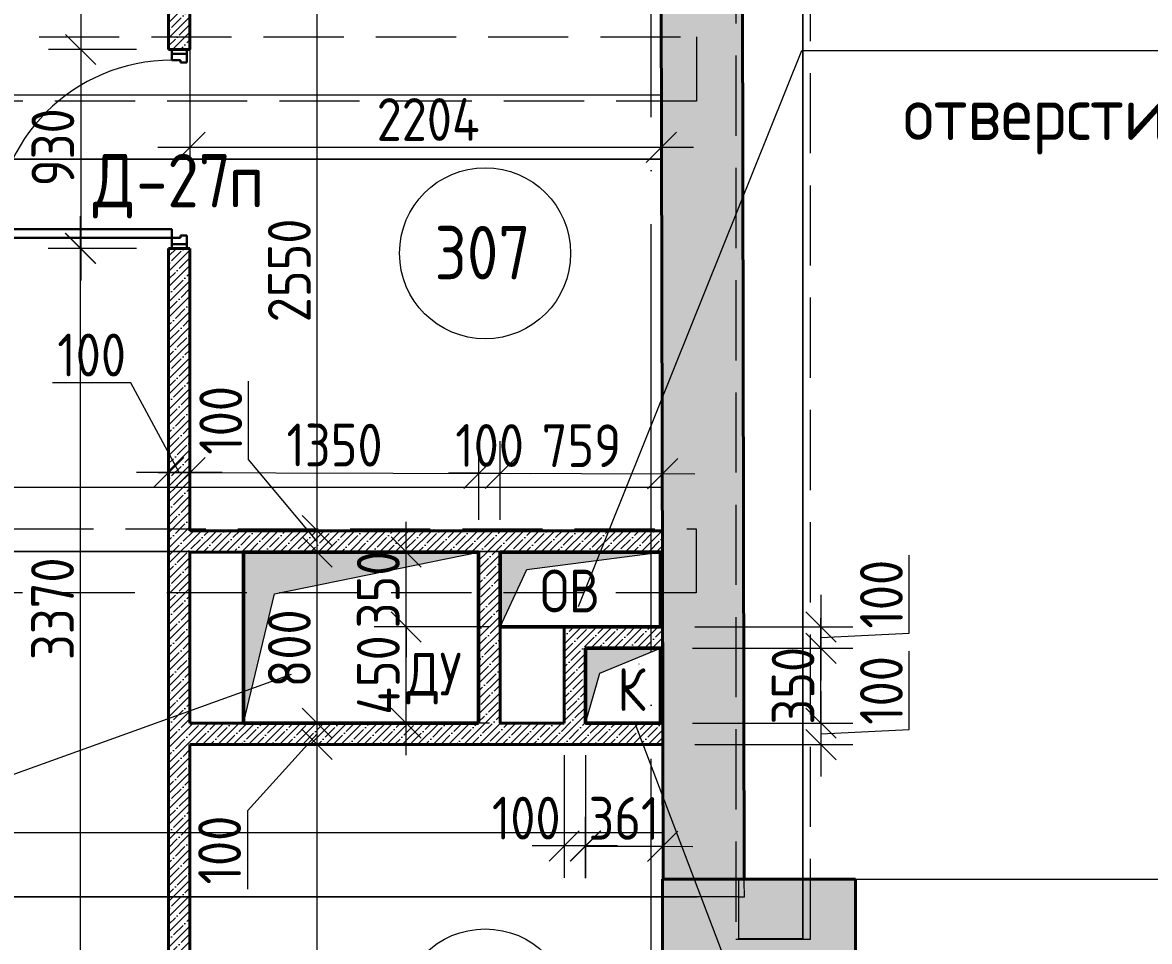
# Model space of a CAD drawing. Header units: millimetres. Extents: x -269164 to 430575, y -569542 to 36130.
# Drawn here: x 182953 to 188223, y -428174 to -423877 of the extents above; entities that cross this region are included whole.
import ezdxf

# ---------------------------------------------------------------- set-up
doc = ezdxf.new("R2010")
doc.units = ezdxf.units.MM
for name, pattern in [('ADSK_Линия сетки', [25, 20, -2.5, 0, -2.5]), ('ADSK_Сверху', [4.5, 3, -1.5]), ('GOST2.303 4', [7, 5, -2, 0])]:
    doc.linetypes.add(name, pattern=pattern)
for name, color, linetype, lineweight in [('Двери', 7, 'Continuous', 18), ('Каркас', 7, 'Continuous', 18), ('Марки', 7, 'Continuous', 20), ('Марки дверей', 7, 'Continuous', 20), ('Марки помещений', 7, 'Continuous', 20), ('Обобщенные модели', 7, 'Continuous', 18), ('Оси', 7, 'Continuous', 9), ('Размеры', 7, 'Continuous', 9), ('Стены внутренние', 7, 'Continuous', 18), ('Стены наружные', 7, 'Continuous', 18), ('Стены штриховка', 7, 'Continuous', 18), ('Узлы', 7, 'Continuous', 18)]:
    doc.layers.add(name, color=color, linetype=linetype, lineweight=lineweight)
doc.styles.add('GOST Common', font='GOST_Common.ttf', dxfattribs={"width": 0.9, "height": 200})
doc.styles.add('GOST Common_2', font='GOST_Common.ttf', dxfattribs={"width": 0.9, "height": 250})
doc.styles.add('ISOCPEUR_1', font='isocpeur.ttf', dxfattribs={"width": 0.9, "height": 250})
doc.dimstyles.new('ADSK_Основной_2_мм_Округление_до_1_мм', dxfattribs={"dimscale": 304.8, "dimtxt": 201.142999, "dimasz": 0.463911, "dimexe": 0.492126, "dimexo": 0.492126, "dimgap": 0.098425, "dimtad": 1, "dimdec": 0, "dimdsep": 46, "dimtxsty": 'GOST Common', "dimblk1": 'OBLIQUE', "dimblk2": 'OBLIQUE', "dimsah": 1, "dimcen": 0.09, "dimdle": 0.492126, "dimazin": 2, "dimtfac": 1, "dimtdec": 4, "dimtix": 1, "dimtmove": 0, "dimatfit": 3, "dimfxl": 1, "dimtvp": 1, "dimtolj": 1, "dimtzin": 0, "dimlwd": 20, "dimlwe": 20, "dimarcsym": 2})
doc.dimstyles.new('ADSK_Основной_2_мм_Округление_до_1_мм_1', dxfattribs={"dimscale": 304.8, "dimtxt": 201.142999, "dimasz": 0.463911, "dimexe": 0.492126, "dimexo": 0.492126, "dimgap": 0.098425, "dimtad": 1, "dimdec": 0, "dimdsep": 46, "dimtxsty": 'GOST Common', "dimblk1": 'OBLIQUE', "dimblk2": 'OBLIQUE', "dimsah": 1, "dimcen": 0.09, "dimdle": 0.492126, "dimazin": 2, "dimtfac": 1, "dimtdec": 4, "dimtix": 1, "dimtmove": 1, "dimatfit": 3, "dimfxl": 1, "dimtvp": 1, "dimtolj": 1, "dimtzin": 0, "dimlwd": 20, "dimlwe": 20, "dimarcsym": 2})

# ---------------------------------------------------------------- blocks, each defined once
blk = doc.blocks.new('ADSK_Марка_Помещение_ОдноЗначение - Номер-247393-03 План 3-го этажа маркировочный')
at = {"layer": 'Марки помещений'}
blk.add_circle((0, 0), 4, dxfattribs=at)
blk = doc.blocks.new('AC_Дверь_Однопольная - Д-27п 930х2200h-1983248-02 План 2-го этажа маркировочный')
at = {"layer": 'Двери', "lineweight": 30}
for p, q in [((-415, 893.5), (-375, 893.5)), ((-415, 63.5), (-415, 893.5)), ((-375, 893.5), (-375, 63.5)), ((-465, 63.5), (-445, 63.5)), ((-465, -6.5), (-465, 63.5)), ((-445, 63.5), (-415, 63.5)), ((-445, -6.5), (-445, 63.5)), ((-445, 63.5), (-445, -6.5)), ((-375, 63.5), (-415, 63.5)), ((-415, 63.5), (-415, 23.5)), ((415, 63.5), (445, 63.5)), ((415, 23.5), (415, 63.5)), ((445, 63.5), (445, -6.5)), ((445, 63.5), (465, 63.5)), ((445, -6.5), (445, 63.5)), ((465, 63.5), (465, -6.5)), ((-415, 23.5), (-405, 23.5)), ((-405, 23.5), (-405, -6.5)), ((405, 23.5), (415, 23.5)), ((405, -6.5), (405, 23.5)), ((-445, -6.5), (-465, -6.5)), ((-405, -6.5), (-445, -6.5)), ((445, -6.5), (405, -6.5)), ((465, -6.5), (445, -6.5))]:
    blk.add_line(p, q, dxfattribs=at)
at = {"layer": 'Двери'}
blk.add_arc((-415, 63.5), 830, 0, 90, dxfattribs=at)
blk = doc.blocks.new('_Oblique')
at = {"color": 0, "linetype": 'ByBlock', "lineweight": -2}
blk.add_line((-0.5, -0.5), (0.5, 0.5), dxfattribs=at)
blk = doc.blocks.new('*D12239')
at = {"layer": 'Defpoints', "color": 0, "transparency": 16777216}
for p in [(185936.1, -426803.5), (186686.5, -426803.5), (185936.1, -427153.5)]:
    blk.add_point(p, dxfattribs=at)
at = {"layer": 'Размеры', "color": 0, "lineweight": 20, "transparency": 16777216}
for p, q in [((186686.5, -426803.5), (186686.5, -426662.1)), ((186086.1, -426803.5), (186836.5, -426803.5)), ((186686.5, -427153.5), (186686.5, -426803.5)), ((186086.1, -427153.5), (186836.5, -427153.5)), ((186686.5, -427153.5), (186686.5, -427294.9))]:
    blk.add_line(p, q, dxfattribs=at)
at = {"layer": 'Размеры', "color": 0, "lineweight": 20, "transparency": 16777216, "xscale": 141.4, "yscale": 141.4, "zscale": 141.4}
for p, rotation in [((186686.5, -426803.5), 270), ((186686.5, -427153.5), 90)]:
    blk.add_blockref('_Oblique', p, dxfattribs=dict(at, rotation=rotation))
at = {"layer": 'Размеры', "color": 0, "lineweight": 20, "transparency": 16777216, "insert": (186556.5, -426978.5), "char_height": 200, "width": 454.106, "attachment_point": 5, "rotation": 90, "style": 'GOST Common'}
blk.add_mtext('\\A1;350', dxfattribs=at)
blk = doc.blocks.new('*D12240')
at = {"layer": 'Defpoints', "color": 0, "transparency": 16777216}
for p in [(185946.4, -425987.2), (185186.1, -426353.5), (185945.4, -426353.5)]:
    blk.add_point(p, dxfattribs=at)
at = {"layer": 'Размеры', "color": 0, "lineweight": 20, "transparency": 16777216}
for p, q in [((185186.4, -426203.5), (185187.4, -425835.2)), ((185945.8, -426203.5), (185946.8, -425837.2)), ((185037, -425984.8), (186096.4, -425987.6))]:
    blk.add_line(p, q, dxfattribs=at)
at = {"layer": 'Размеры', "color": 0, "lineweight": 20, "transparency": 16777216, "xscale": 141.4, "yscale": 141.4, "zscale": 141.4}
for p, rotation in [((185187, -425985.2), 179.8485505273577), ((185946.4, -425987.2), 359.8485505273577)]:
    blk.add_blockref('_Oblique', p, dxfattribs=dict(at, rotation=rotation))
at = {"layer": 'Размеры', "color": 0, "lineweight": 20, "transparency": 16777216, "insert": (185567, -425856.2), "char_height": 200, "width": 560.473, "attachment_point": 5, "rotation": 359.8486, "style": 'GOST Common'}
blk.add_mtext('\\A1;759', dxfattribs=at)
blk = doc.blocks.new('*D12241')
at = {"layer": 'Defpoints', "color": 0, "transparency": 16777216}
for p in [(185187, -425985.2), (185086.1, -426353.3), (185186.1, -426353.5)]:
    blk.add_point(p, dxfattribs=at)
at = {"layer": 'Размеры', "color": 0, "lineweight": 20, "transparency": 16777216}
for p, q in [((185086.4, -426203.3), (185087.4, -425835)), ((185186.4, -426203.5), (185187.4, -425835.2)), ((185087, -425985), (184945.6, -425984.6)), ((185087, -425985), (185187, -425985.2)), ((185187, -425985.2), (185328.4, -425985.6))]:
    blk.add_line(p, q, dxfattribs=at)
at = {"layer": 'Размеры', "color": 0, "lineweight": 20, "transparency": 16777216, "xscale": 141.4, "yscale": 141.4, "zscale": 141.4}
for p, rotation in [((185087, -425985), 359.8485505273577), ((185187, -425985.2), 179.8485505273577)]:
    blk.add_blockref('_Oblique', p, dxfattribs=dict(at, rotation=rotation))
at = {"layer": 'Размеры', "color": 0, "lineweight": 20, "transparency": 16777216, "insert": (185137.4, -425855.1), "char_height": 200, "width": 560.473, "attachment_point": 5, "rotation": 359.8486, "style": 'GOST Common'}
blk.add_mtext('\\A1;100', dxfattribs=at)
blk = doc.blocks.new('*D12242')
at = {"layer": 'Defpoints', "color": 0, "transparency": 16777216}
for p in [(185087, -425985), (183736.1, -426253.5), (185086.1, -426353.5)]:
    blk.add_point(p, dxfattribs=at)
at = {"layer": 'Размеры', "color": 0, "lineweight": 20, "transparency": 16777216}
for p, q in [((183736.4, -426103.5), (183737.2, -425831.4)), ((185086.4, -426203.5), (185087.4, -425835)), ((183586.8, -425981), (185237, -425985.4))]:
    blk.add_line(p, q, dxfattribs=at)
at = {"layer": 'Размеры', "color": 0, "lineweight": 20, "transparency": 16777216, "xscale": 141.4, "yscale": 141.4, "zscale": 141.4}
for p, rotation in [((183736.8, -425981.4), 179.8485505273577), ((185087, -425985), 359.8485505273577)]:
    blk.add_blockref('_Oblique', p, dxfattribs=dict(at, rotation=rotation))
at = {"layer": 'Размеры', "color": 0, "lineweight": 20, "transparency": 16777216, "insert": (184412.2, -425853.2), "char_height": 200, "width": 560.473, "attachment_point": 5, "rotation": 359.8486, "style": 'GOST Common'}
blk.add_mtext('\\A1;1350', dxfattribs=at)
blk = doc.blocks.new('*D12246')
at = {"layer": 'Defpoints', "color": 0, "transparency": 16777216}
for p in [(184746.9, -426703.5), (185186.1, -426703.5), (185286.1, -427153.5)]:
    blk.add_point(p, dxfattribs=at)
at = {"layer": 'Размеры', "color": 0, "lineweight": 20, "transparency": 16777216}
for p, q in [((184746.9, -427303.5), (184746.9, -426553.5)), ((185036.1, -426703.5), (184596.9, -426703.5)), ((185136.1, -427153.5), (184596.9, -427153.5))]:
    blk.add_line(p, q, dxfattribs=at)
at = {"layer": 'Размеры', "color": 0, "lineweight": 20, "transparency": 16777216, "xscale": 141.4, "yscale": 141.4, "zscale": 141.4}
for p, rotation in [((184746.9, -426703.5), 90), ((184746.9, -427153.5), 270)]:
    blk.add_blockref('_Oblique', p, dxfattribs=dict(at, rotation=rotation))
at = {"layer": 'Размеры', "color": 0, "lineweight": 20, "transparency": 16777216, "insert": (184616.9, -426928.5), "char_height": 200, "width": 454.106, "attachment_point": 5, "rotation": 90, "style": 'GOST Common'}
blk.add_mtext('\\A1;450', dxfattribs=at)
blk = doc.blocks.new('*D12201')
at = {"layer": 'Defpoints', "color": 0, "transparency": 16777216}
for p in [(184746.9, -426353.5), (185186.1, -426353.5), (185286.1, -426703.5)]:
    blk.add_point(p, dxfattribs=at)
at = {"layer": 'Размеры', "color": 0, "lineweight": 20, "transparency": 16777216}
for p, q in [((184746.9, -426353.5), (184746.9, -426212.1)), ((185036.1, -426353.5), (184596.9, -426353.5)), ((184746.9, -426703.5), (184746.9, -426353.5)), ((185136.1, -426703.5), (184596.9, -426703.5)), ((184746.9, -426703.5), (184746.9, -426844.9))]:
    blk.add_line(p, q, dxfattribs=at)
at = {"layer": 'Размеры', "color": 0, "lineweight": 20, "transparency": 16777216, "xscale": 141.4, "yscale": 141.4, "zscale": 141.4}
for p, rotation in [((184746.9, -426353.5), 270), ((184746.9, -426703.5), 90)]:
    blk.add_blockref('_Oblique', p, dxfattribs=dict(at, rotation=rotation))
at = {"layer": 'Размеры', "color": 0, "lineweight": 20, "transparency": 16777216, "insert": (184616.9, -426528.5), "char_height": 200, "width": 454.106, "attachment_point": 5, "rotation": 90, "style": 'GOST Common'}
blk.add_mtext('\\A1;350', dxfattribs=at)
blk = doc.blocks.new('*D12202')
at = {"layer": 'Defpoints', "color": 0, "transparency": 16777216}
for p in [(185586.1, -427153.5), (185947.2, -427253.6), (185945.9, -427729.2)]:
    blk.add_point(p, dxfattribs=at)
at = {"layer": 'Размеры', "color": 0, "lineweight": 20, "transparency": 16777216}
for p, q in [((185585.7, -427303.5), (185584.1, -427878.3)), ((185946.8, -427403.6), (185945.5, -427879.2)), ((185584.5, -427728.3), (185443.1, -427727.9)), ((185584.5, -427728.3), (185945.9, -427729.2)), ((185945.9, -427729.2), (186087.3, -427729.6))]:
    blk.add_line(p, q, dxfattribs=at)
at = {"layer": 'Размеры', "color": 0, "lineweight": 20, "transparency": 16777216, "xscale": 141.4, "yscale": 141.4, "zscale": 141.4}
for p, rotation in [((185584.5, -427728.3), 359.8485505273597), ((185945.9, -427729.2), 179.8485505273597)]:
    blk.add_blockref('_Oblique', p, dxfattribs=dict(at, rotation=rotation))
at = {"layer": 'Размеры', "color": 0, "lineweight": 20, "transparency": 16777216, "insert": (185765.6, -427598.8), "char_height": 200, "width": 560.473, "attachment_point": 5, "rotation": 359.8486, "style": 'GOST Common'}
blk.add_mtext('\\A1;361', dxfattribs=at)
blk = doc.blocks.new('*D12333')
at = {"layer": 'Defpoints', "color": 0, "transparency": 16777216}
for p in [(183636.1, -422633.5), (183225.1, -424003.5), (183636.1, -424003.5)]:
    blk.add_point(p, dxfattribs=at)
at = {"layer": 'Размеры', "color": 0, "lineweight": 20, "transparency": 16777216}
for p, q in [((183225.1, -422483.5), (183225.1, -424153.5)), ((183486.1, -422633.5), (183075.1, -422633.5)), ((183486.1, -424003.5), (183075.1, -424003.5))]:
    blk.add_line(p, q, dxfattribs=at)
at = {"layer": 'Размеры', "color": 0, "lineweight": 20, "transparency": 16777216, "xscale": 141.4, "yscale": 141.4, "zscale": 141.4}
for p, rotation in [((183225.1, -422633.5), 90), ((183225.1, -424003.5), 270)]:
    blk.add_blockref('_Oblique', p, dxfattribs=dict(at, rotation=rotation))
at = {"layer": 'Размеры', "color": 0, "transparency": 16777216, "insert": (183095.1, -423163.1), "char_height": 200, "attachment_point": 5, "rotation": 90, "style": 'GOST Common'}
blk.add_mtext('\\A1;1370', dxfattribs=at)
blk = doc.blocks.new('*D12334')
at = {"layer": 'Defpoints', "color": 0, "transparency": 16777216}
for p in [(183636.1, -424003.5), (183225.1, -424933.5), (183636.1, -424933.5)]:
    blk.add_point(p, dxfattribs=at)
at = {"layer": 'Размеры', "color": 0, "lineweight": 20, "transparency": 16777216}
for p, q in [((183225.1, -423853.5), (183225.1, -425083.5)), ((183486.1, -424003.5), (183075.1, -424003.5)), ((183486.1, -424933.5), (183075.1, -424933.5))]:
    blk.add_line(p, q, dxfattribs=at)
at = {"layer": 'Размеры', "color": 0, "lineweight": 20, "transparency": 16777216, "xscale": 141.4, "yscale": 141.4, "zscale": 141.4}
for p, rotation in [((183225.1, -424003.5), 90), ((183225.1, -424933.5), 270)]:
    blk.add_blockref('_Oblique', p, dxfattribs=dict(at, rotation=rotation))
at = {"layer": 'Размеры', "color": 0, "transparency": 16777216, "insert": (183095.1, -424460.9), "char_height": 200, "attachment_point": 5, "rotation": 90, "style": 'GOST Common'}
blk.add_mtext('\\A1;930', dxfattribs=at)
blk = doc.blocks.new('*D12335')
at = {"layer": 'Defpoints', "color": 0, "transparency": 16777216}
for p in [(183636.1, -424933.5), (183223.3, -428303.5), (183636.1, -428303.5)]:
    blk.add_point(p, dxfattribs=at)
at = {"layer": 'Размеры', "color": 0, "lineweight": 20, "transparency": 16777216}
for p, q in [((183223.3, -424783.5), (183223.3, -428453.5)), ((183486.1, -424933.5), (183073.3, -424933.5)), ((183486.1, -428303.5), (183073.3, -428303.5))]:
    blk.add_line(p, q, dxfattribs=at)
at = {"layer": 'Размеры', "color": 0, "lineweight": 20, "transparency": 16777216, "xscale": 141.4, "yscale": 141.4, "zscale": 141.4}
for p, rotation in [((183223.3, -424933.5), 90), ((183223.3, -428303.5), 270)]:
    blk.add_blockref('_Oblique', p, dxfattribs=dict(at, rotation=rotation))
at = {"layer": 'Размеры', "color": 0, "transparency": 16777216, "insert": (183093.3, -426618.5), "char_height": 200, "attachment_point": 5, "rotation": 90, "style": 'GOST Common'}
blk.add_mtext('\\A1;3370', dxfattribs=at)
blk = doc.blocks.new('*D12327')
at = {"layer": 'Defpoints', "color": 0, "transparency": 16777216}
for p in [(183636.1, -428303.5), (183223.3, -429433.5), (183636.1, -429433.5)]:
    blk.add_point(p, dxfattribs=at)
at = {"layer": 'Размеры', "color": 0, "lineweight": 20, "transparency": 16777216}
for p, q in [((183223.3, -428153.5), (183223.3, -429583.5)), ((183486.1, -428303.5), (183073.3, -428303.5)), ((183486.1, -429433.5), (183073.3, -429433.5))]:
    blk.add_line(p, q, dxfattribs=at)
at = {"layer": 'Размеры', "color": 0, "lineweight": 20, "transparency": 16777216, "xscale": 141.4, "yscale": 141.4, "zscale": 141.4}
for p, rotation in [((183223.3, -428303.5), 90), ((183223.3, -429433.5), 270)]:
    blk.add_blockref('_Oblique', p, dxfattribs=dict(at, rotation=rotation))
at = {"layer": 'Размеры', "color": 0, "transparency": 16777216, "insert": (183093.3, -428821.9), "char_height": 200, "attachment_point": 5, "rotation": 90, "style": 'GOST Common'}
blk.add_mtext('\\A1;1130', dxfattribs=at)
blk = doc.blocks.new('*D12329')
at = {"layer": 'Defpoints', "color": 0, "transparency": 16777216}
for p in [(183736.1, -427253.5), (184330.8, -427253.5), (183741.7, -429839.9)]:
    blk.add_point(p, dxfattribs=at)
at = {"layer": 'Размеры', "color": 0, "lineweight": 20, "transparency": 16777216}
for p, q in [((184330.8, -429989.9), (184330.8, -427103.5)), ((183886.1, -427253.5), (184480.8, -427253.5)), ((183891.7, -429839.9), (184480.8, -429839.9))]:
    blk.add_line(p, q, dxfattribs=at)
at = {"layer": 'Размеры', "color": 0, "lineweight": 20, "transparency": 16777216, "xscale": 141.4, "yscale": 141.4, "zscale": 141.4}
for p, rotation in [((184330.8, -427253.5), 90), ((184330.8, -429839.9), 270)]:
    blk.add_blockref('_Oblique', p, dxfattribs=dict(at, rotation=rotation))
at = {"layer": 'Размеры', "color": 0, "transparency": 16777216, "insert": (184200.8, -428695.5), "char_height": 200, "attachment_point": 5, "rotation": 90, "style": 'GOST Common'}
blk.add_mtext('\\A1;2586', dxfattribs=at)
blk = doc.blocks.new('*D12330')
at = {"layer": 'Defpoints', "color": 0, "transparency": 16777216}
for p in [(183736.1, -426353.5), (184330.8, -426353.5), (183736.1, -427153.5)]:
    blk.add_point(p, dxfattribs=at)
at = {"layer": 'Размеры', "color": 0, "lineweight": 20, "transparency": 16777216}
for p, q in [((184330.8, -427303.5), (184330.8, -426203.5)), ((183886.1, -426353.5), (184480.8, -426353.5)), ((183886.1, -427153.5), (184480.8, -427153.5))]:
    blk.add_line(p, q, dxfattribs=at)
at = {"layer": 'Размеры', "color": 0, "lineweight": 20, "transparency": 16777216, "xscale": 141.4, "yscale": 141.4, "zscale": 141.4}
for p, rotation in [((184330.8, -426353.5), 90), ((184330.8, -427153.5), 270)]:
    blk.add_blockref('_Oblique', p, dxfattribs=dict(at, rotation=rotation))
at = {"layer": 'Размеры', "color": 0, "transparency": 16777216, "insert": (184200.8, -426803.8), "char_height": 200, "attachment_point": 5, "rotation": 90, "style": 'GOST Common'}
blk.add_mtext('\\A1;800', dxfattribs=at)
blk = doc.blocks.new('*D12224')
at = {"layer": 'Defpoints', "color": 0, "transparency": 16777216}
for p in [(184330.8, -427153.5), (184330.8, -427153.5), (184330.8, -427253.5)]:
    blk.add_point(p, dxfattribs=at)
at = {"layer": 'Размеры', "color": 0, "lineweight": 20, "transparency": 16777216}
for p, q in [((184330.8, -427403.5), (184330.8, -427003.5)), ((184330.8, -427203.5), (184004.7, -427563.9)), ((184004.7, -427563.9), (184004.7, -427929.9))]:
    blk.add_line(p, q, dxfattribs=at)
at = {"layer": 'Размеры', "color": 0, "lineweight": 20, "transparency": 16777216, "xscale": 141.4, "yscale": 141.4, "zscale": 141.4}
for p, rotation in [((184330.8, -427153.5), 90), ((184330.8, -427253.5), 270)]:
    blk.add_blockref('_Oblique', p, dxfattribs=dict(at, rotation=rotation))
at = {"layer": 'Размеры', "color": 0, "transparency": 16777216, "insert": (183874.7, -427746.9), "char_height": 200, "attachment_point": 5, "rotation": 90, "style": 'GOST Common'}
blk.add_mtext('\\A1;100', dxfattribs=at)
blk = doc.blocks.new('*D12303')
at = {"layer": 'Defpoints', "color": 0, "transparency": 16777216}
for p in [(183636.1, -425981.4), (183736.1, -426253.5), (183636.1, -426618.5)]:
    blk.add_point(p, dxfattribs=at)
at = {"layer": 'Размеры', "color": 0, "lineweight": 20, "transparency": 16777216}
for p, q in [((183459.5, -425562.1), (183093.5, -425562.1)), ((183686.1, -425981.4), (183459.5, -425562.1)), ((183636.1, -426468.5), (183636.1, -425831.4)), ((183736.1, -426103.5), (183736.1, -425831.4)), ((183886.1, -425981.4), (183486.1, -425981.4))]:
    blk.add_line(p, q, dxfattribs=at)
at = {"layer": 'Размеры', "color": 0, "lineweight": 20, "transparency": 16777216, "xscale": 141.4, "yscale": 141.4, "zscale": 141.4, "rotation": 180}
blk.add_blockref('_Oblique', (183636.1, -425981.4), dxfattribs=at)
at = {"layer": 'Размеры', "color": 0, "lineweight": 20, "transparency": 16777216, "xscale": 141.4, "yscale": 141.4, "zscale": 141.4}
blk.add_blockref('_Oblique', (183736.1, -425981.4), dxfattribs=at)
at = {"layer": 'Размеры', "color": 0, "transparency": 16777216, "insert": (183276.5, -425432.1), "char_height": 200, "attachment_point": 5, "style": 'GOST Common'}
blk.add_mtext('\\A1;100', dxfattribs=at)
blk = doc.blocks.new('*D12304')
at = {"layer": 'Defpoints', "color": 0, "transparency": 16777216}
for p in [(183736.1, -426253.5), (184330.8, -426253.5), (183736.1, -426353.5)]:
    blk.add_point(p, dxfattribs=at)
at = {"layer": 'Размеры', "color": 0, "lineweight": 20, "transparency": 16777216}
for p, q in [((184010, -425920.5), (184010, -425554.5)), ((184330.8, -426303.5), (184010, -425920.5)), ((184330.8, -426503.5), (184330.8, -426103.5)), ((183886.1, -426253.5), (184480.8, -426253.5)), ((183886.1, -426353.5), (184480.8, -426353.5))]:
    blk.add_line(p, q, dxfattribs=at)
at = {"layer": 'Размеры', "color": 0, "lineweight": 20, "transparency": 16777216, "xscale": 141.4, "yscale": 141.4, "zscale": 141.4}
for p, rotation in [((184330.8, -426253.5), 90), ((184330.8, -426353.5), 270)]:
    blk.add_blockref('_Oblique', p, dxfattribs=dict(at, rotation=rotation))
at = {"layer": 'Размеры', "color": 0, "transparency": 16777216, "insert": (183880, -425737.5), "char_height": 200, "attachment_point": 5, "rotation": 90, "style": 'GOST Common'}
blk.add_mtext('\\A1;100', dxfattribs=at)
blk = doc.blocks.new('*D12305')
at = {"layer": 'Defpoints', "color": 0, "transparency": 16777216}
for p in [(183736.1, -423703.5), (184330.8, -423703.5), (183736.1, -426253.5)]:
    blk.add_point(p, dxfattribs=at)
at = {"layer": 'Размеры', "color": 0, "lineweight": 20, "transparency": 16777216}
for p, q in [((184330.8, -426403.5), (184330.8, -423553.5)), ((183886.1, -423703.5), (184480.8, -423703.5)), ((183886.1, -426253.5), (184480.8, -426253.5))]:
    blk.add_line(p, q, dxfattribs=at)
at = {"layer": 'Размеры', "color": 0, "lineweight": 20, "transparency": 16777216, "xscale": 141.4, "yscale": 141.4, "zscale": 141.4}
for p, rotation in [((184330.8, -423703.5), 90), ((184330.8, -426253.5), 270)]:
    blk.add_blockref('_Oblique', p, dxfattribs=dict(at, rotation=rotation))
at = {"layer": 'Размеры', "color": 0, "transparency": 16777216, "insert": (184200.8, -425036.4), "char_height": 200, "attachment_point": 5, "rotation": 90, "style": 'GOST Common'}
blk.add_mtext('\\A1;2550', dxfattribs=at)
blk = doc.blocks.new('*D12233')
at = {"layer": 'Defpoints', "color": 0, "transparency": 16777216}
for p in [(183736.1, -423703.5), (185940.2, -423703.5), (185940.2, -424460.7)]:
    blk.add_point(p, dxfattribs=at)
at = {"layer": 'Размеры', "color": 0, "lineweight": 20, "transparency": 16777216}
for p, q in [((183736.1, -423853.5), (183736.1, -424610.7)), ((185940.2, -423853.5), (185940.2, -424610.7)), ((183586.1, -424460.7), (186090.2, -424460.7))]:
    blk.add_line(p, q, dxfattribs=at)
at = {"layer": 'Размеры', "color": 0, "lineweight": 20, "transparency": 16777216, "xscale": 141.4, "yscale": 141.4, "zscale": 141.4, "rotation": 180}
blk.add_blockref('_Oblique', (183736.1, -424460.7), dxfattribs=at)
at = {"layer": 'Размеры', "color": 0, "lineweight": 20, "transparency": 16777216, "xscale": 141.4, "yscale": 141.4, "zscale": 141.4}
blk.add_blockref('_Oblique', (185940.2, -424460.7), dxfattribs=at)
at = {"layer": 'Размеры', "color": 0, "transparency": 16777216, "insert": (184849.8, -424330.7), "char_height": 200, "attachment_point": 5, "style": 'GOST Common'}
blk.add_mtext('\\A1;2204', dxfattribs=at)
blk = doc.blocks.new('*D12342')
at = {"layer": 'Defpoints', "color": 0, "transparency": 16777216}
for p in [(185486.1, -427153.5), (185586.1, -427153.5), (185486.1, -427727.6)]:
    blk.add_point(p, dxfattribs=at)
at = {"layer": 'Размеры', "color": 0, "lineweight": 20, "transparency": 16777216}
for p, q in [((185486.1, -427303.5), (185486.1, -427877.6)), ((185586.1, -427303.5), (185586.1, -427877.6)), ((185736.1, -427727.6), (185336.1, -427727.6))]:
    blk.add_line(p, q, dxfattribs=at)
at = {"layer": 'Размеры', "color": 0, "lineweight": 20, "transparency": 16777216, "xscale": 141.4, "yscale": 141.4, "zscale": 141.4, "rotation": 180}
blk.add_blockref('_Oblique', (185486.1, -427727.6), dxfattribs=at)
at = {"layer": 'Размеры', "color": 0, "lineweight": 20, "transparency": 16777216, "xscale": 141.4, "yscale": 141.4, "zscale": 141.4}
blk.add_blockref('_Oblique', (185586.1, -427727.6), dxfattribs=at)
at = {"layer": 'Размеры', "color": 0, "transparency": 16777216, "insert": (185308.6, -427597.6), "char_height": 200, "attachment_point": 5, "style": 'GOST Common'}
blk.add_mtext('\\A1;100', dxfattribs=at)
blk = doc.blocks.new('*D12343')
at = {"layer": 'Defpoints', "color": 0, "transparency": 16777216}
for p in [(185947, -427153.5), (185947.2, -427253.6), (186686.5, -427253.6)]:
    blk.add_point(p, dxfattribs=at)
at = {"layer": 'Размеры', "color": 0, "lineweight": 20, "transparency": 16777216}
for p, q in [((187099.5, -427183.5), (187099.5, -426817.5)), ((186686.5, -427003.5), (186686.5, -427403.6)), ((186097, -427153.5), (186836.5, -427153.5)), ((186686.5, -427203.5), (187099.5, -427183.5)), ((186097.2, -427253.6), (186836.5, -427253.6))]:
    blk.add_line(p, q, dxfattribs=at)
at = {"layer": 'Размеры', "color": 0, "lineweight": 20, "transparency": 16777216, "xscale": 141.4, "yscale": 141.4, "zscale": 141.4}
for p, rotation in [((186686.5, -427153.5), 90), ((186686.5, -427253.6), 270)]:
    blk.add_blockref('_Oblique', p, dxfattribs=dict(at, rotation=rotation))
at = {"layer": 'Размеры', "color": 0, "transparency": 16777216, "insert": (186969.5, -427000.5), "char_height": 200, "attachment_point": 5, "rotation": 90, "style": 'GOST Common'}
blk.add_mtext('\\A1;100', dxfattribs=at)
blk = doc.blocks.new('*D12234')
at = {"layer": 'Defpoints', "color": 0, "transparency": 16777216}
for p in [(185947, -426703.5), (185947.2, -426803.5), (186686.5, -426803.5)]:
    blk.add_point(p, dxfattribs=at)
at = {"layer": 'Размеры', "color": 0, "lineweight": 20, "transparency": 16777216}
for p, q in [((187099.5, -426733.5), (187099.5, -426367.5)), ((186686.5, -426553.5), (186686.5, -426953.5)), ((186097, -426703.5), (186836.5, -426703.5)), ((186686.5, -426753.5), (187099.5, -426733.5)), ((186097.2, -426803.5), (186836.5, -426803.5))]:
    blk.add_line(p, q, dxfattribs=at)
at = {"layer": 'Размеры', "color": 0, "lineweight": 20, "transparency": 16777216, "xscale": 141.4, "yscale": 141.4, "zscale": 141.4}
for p, rotation in [((186686.5, -426703.5), 90), ((186686.5, -426803.5), 270)]:
    blk.add_blockref('_Oblique', p, dxfattribs=dict(at, rotation=rotation))
at = {"layer": 'Размеры', "color": 0, "transparency": 16777216, "insert": (186969.5, -426550.5), "char_height": 200, "attachment_point": 5, "rotation": 90, "style": 'GOST Common'}
blk.add_mtext('\\A1;100', dxfattribs=at)

msp = doc.modelspace()

# ---------------------------------------------------------------- hatches: boundary and pattern name
at = {"layer": 'Стены внутренние', "true_color": 0xc0c0c0}
msp.add_hatch(color=9, dxfattribs=at).paths.add_polyline_path([(185948.41, -427882.79), (186328.41, -427882.04), (186315.93, -421520.65), (185935.93, -421519.65), (185948.34, -427847.14)])
at = {"layer": 'Стены внутренние', "lineweight": 9, "true_color": 0x000000}
h = msp.add_hatch(dxfattribs=at)
h.set_pattern_fill('ANSI35', color=18, scale=8, style=0)
h.set_pattern_definition([(45, (182275.72, -435009.21), (-35.92102, 35.92102), []), (45, (182311.64, -435009.21), (-35.92102, 35.92102), [63.5, -12.7, 0, -12.7])])
h.paths.add_polyline_path([(183736.05, -422633.52), (183636.05, -422633.52), (183636.05, -424003.52), (183736.05, -424003.52), (183736.05, -423703.52), (185940.21, -423703.52), (185936.09, -423603.52), (183736.05, -423603.52)])
h = msp.add_hatch(dxfattribs=at)
h.set_pattern_fill('ANSI35', color=18, scale=8, style=0)
h.set_pattern_definition([(45, (182275.917, -437609.21), (-35.92102, 35.92102), []), (45, (182311.84, -437609.21), (-35.92102, 35.92102), [63.5, -12.7, 0, -12.7])])
h.paths.add_polyline_path([(183736.05, -424933.52), (183636.05, -424933.52), (183636.05, -428303.52), (183736.05, -428303.52), (183736.05, -427253.52), (185947.18, -427253.52), (185946.98, -427153.52), (185586.05, -427153.52), (185586.05, -426803.52), (185946.1, -426803.52), (185946.1, -426703.52), (185486.05, -426703.52), (185486.05, -427153.52), (185186.05, -427153.52), (185186.05, -426353.52), (185086.05, -426353.52), (185086.05, -427153.52), (183736.05, -427153.52), (183736.05, -426353.52), (185945.41, -426352.61), (185945.12, -426253.52), (183736.05, -426253.52)])
at = {"layer": 'Стены наружные', "true_color": 0xc0c0c0}
msp.add_hatch(color=9, dxfattribs=at).paths.add_polyline_path([(186257.45, -429839.9), (186455.9, -429839.9), (186455.9, -427882.41), (185945.9, -427882.79), (185945.9, -429839.9), (186173.24, -429839.9)])
h = msp.add_hatch(color=9, dxfattribs=at)
h.paths.add_polyline_path([(205545.95, -428392.41), (206570.09, -428392.41), (206570.09, -427882.41), (205545.95, -427882.41), (205545.95, -428067.23)])
h.paths.add_polyline_path([(186455.9, -428392.41), (186848.19, -428392.41), (186848.19, -427882.41), (186455.9, -427882.41), (186455.9, -428035.43)])
h.paths.add_polyline_path([(214060.74, -428392.41), (214960.07, -428392.41), (214960.07, -427882.41), (214060.74, -427882.41), (214060.74, -428089.06)])
h.paths.add_polyline_path([(211240.14, -428392.41), (212240.74, -428392.41), (212240.74, -427882.41), (211240.14, -427882.41), (211240.14, -428089.06)])
h.paths.add_polyline_path([(216788.36, -428392.41), (217827.01, -428392.41), (217827.01, -427882.41), (216780.07, -427882.41), (216780.07, -428392.41)])
h.paths.add_polyline_path([(219647.01, -428392.41), (220729.84, -428392.41), (220729.84, -427882.41), (219647.01, -427882.41), (219647.01, -428089.06)])
h.paths.add_polyline_path([(198117.68, -428392.41), (198117.68, -427882.41), (197123.9, -427882.41), (197123.9, -428392.41)])
h.paths.add_polyline_path([(199937.68, -428392.41), (200945.96, -428392.41), (200945.96, -427882.41), (199937.68, -427882.41), (199937.68, -428067.23)])
h.paths.add_polyline_path([(202765.96, -428392.41), (203725.95, -428392.41), (203725.95, -427882.41), (202765.96, -427882.41), (202765.96, -428067.23)])
h.paths.add_polyline_path([(208390.09, -428392.41), (209420.14, -428392.41), (209420.14, -427882.41), (208390.09, -427882.41), (208390.09, -428067.23)])
h.paths.add_polyline_path([(194790.99, -428392.41), (195303.9, -428392.41), (195303.9, -427882.41), (194287.12, -427882.41), (194287.12, -428392.41), (194761.34, -428392.41)])
h.paths.add_polyline_path([(192460.92, -428392.41), (192467.12, -428392.41), (192467.12, -427882.41), (191474.09, -427882.41), (191474.09, -428392.41)])
h.paths.add_polyline_path([(188668.19, -428392.41), (189654.09, -428392.41), (189654.09, -427882.41), (188668.19, -427882.41), (188668.19, -428035.43)])
at = {"layer": 'Узлы', "lineweight": 50, "true_color": 0xf26722}
for points in [[(183986.05, -427153.52), (184131.74, -426549.01), (185086.05, -426353.52), (183986.05, -426353.52), (183981.74, -426754.11)], [(185186.05, -426703.52), (185310.92, -426435.62), (185936.05, -426353.52), (185186.05, -426353.52), (185185.93, -426562.41)], [(185586.05, -427153.52), (185652.52, -426920.19), (185936.05, -426803.52), (185586.05, -426803.52)]]:
    msp.add_hatch(color=30, dxfattribs=at).paths.add_polyline_path(points)

# ---------------------------------------------------------------- linework, layer by layer
at = {"color": 18, "lineweight": 40, "true_color": 0x000000}
for p, q in [((183636.05, -424003.52), (183636.05, -422633.52)), ((183736.05, -423703.52), (183736.05, -424003.52)), ((183636.05, -428303.52), (183636.05, -424933.52)), ((183736.05, -424933.52), (183736.05, -426253.52)), ((183736.05, -426253.52), (185945.12, -426253.52)), ((183736.05, -426352.61), (183736.05, -427153.52)), ((185086.05, -426353.33), (183736.05, -426353.52)), ((183736.05, -426353.52), (183736.05, -427153.52)), ((185945.41, -426353.52), (185186.05, -426353.52)), ((185835.96, -426803.52), (185586.05, -426803.52)), ((185836.05, -426803.52), (185586.05, -426803.52)), ((185835.96, -426803.52), (185586.05, -426803.52)), ((185836.05, -426803.52), (185586.05, -426803.52)), ((183736.05, -427153.52), (185086.05, -427153.52)), ((185186.05, -427153.52), (185486.05, -427153.52)), ((185586.05, -427153.52), (185946.98, -427153.52)), ((183736.05, -427253.52), (183736.05, -428303.52)), ((185947.18, -427253.57), (183736.05, -427253.52))]:
    msp.add_line(p, q, dxfattribs=at)
for points in [[(185486.05, -427153.52), (185486.05, -426703.52), (185946.1, -426703.52)], [(185586.05, -426803.52), (185586.05, -427153.52), (185936.05, -427153.52)], [(185586.05, -427153.52), (185586.05, -426803.52), (185946.1, -426803.52)], [(185586.05, -426803.52), (185586.05, -427153.52), (185936.05, -427153.52)]]:
    msp.add_lwpolyline(points, dxfattribs=at)
at = {"layer": 'Каркас', "color": 253, "linetype": 'ADSK_Сверху', "true_color": 0xb2b2b2}
for p, q in [((186316.67, -421900.66), (186328.41, -427882.04)), ((186601.38, -428162.13), (186601.38, -421901.41)), ((185941.22, -424216.56), (178630.59, -424216.56)), ((185941.81, -424516.56), (185941.22, -424216.56)), ((178630.59, -424516.56), (185941.81, -424516.56)), ((185944.82, -426051.04), (178630.59, -426051.04)), ((185945.4, -426351.04), (185944.82, -426051.04)), ((178630.59, -426351.04), (185945.4, -426351.04)), ((185947.98, -427665.77), (178630.59, -427665.77)), ((185948.41, -427882.79), (185947.98, -427665.77)), ((186110.01, -427882.47), (185948.41, -427882.79)), ((186301.38, -427882.09), (186301.38, -427965.77)), ((186328.57, -427965.77), (186328.41, -427882.04)), ((178630.59, -427965.77), (186110.14, -427965.77)), ((186301.38, -427965.77), (186301.38, -428162.13)), ((186301.38, -427965.77), (186328.57, -427965.77)), ((186601.38, -428162.13), (186301.38, -428162.13))]:
    msp.add_line(p, q, dxfattribs=at)
at = {"layer": 'Каркас', "color": 253, "linetype": 'ADSK_Сверху', "true_color": 0xaaaaaa}
for p, q in [((186328.41, -427882.04), (186316.67, -421900.66)), ((186601.38, -421901.41), (186601.38, -428162.13)), ((185941.22, -424216.56), (178630.59, -424216.56)), ((185941.22, -424216.56), (185941.81, -424516.56)), ((185941.81, -424516.56), (178630.59, -424516.56)), ((185944.82, -426051.04), (178630.59, -426051.04)), ((185944.82, -426051.04), (185945.4, -426351.04)), ((185945.4, -426351.04), (178630.59, -426351.04)), ((185947.98, -427665.77), (178630.59, -427665.77)), ((185947.98, -427665.77), (185948.41, -427882.79)), ((185948.41, -427882.79), (186301.38, -427882.09)), ((186301.38, -427882.09), (186328.41, -427882.04)), ((186301.38, -427882.09), (186301.38, -428162.13)), ((186301.38, -427965.77), (178630.59, -427965.77)), ((186301.38, -428162.13), (186601.38, -428162.13))]:
    msp.add_line(p, q, dxfattribs=at)
at = {"layer": 'Каркас', "color": 30, "linetype": 'GOST2.303 4', "ltscale": 75, "true_color": 0xf26722}
for points in [[(186638.56, -421932.65), (186288.56, -421932.13), (186288.56, -428163.72), (186638.56, -428163.72), (186638.56, -421932.65)], [(178830.41, -423944.25), (186104.05, -423944.25), (186104.05, -424244.25), (178737.04, -424244.25), (178737.04, -423944.25)], [(178709.9, -426244.25), (186102.5, -426244.25), (186102.5, -426544.25), (178709.9, -426544.25), (178709.9, -426244.25)]]:
    msp.add_lwpolyline(points, dxfattribs=at)
at = {"layer": 'Марки', "color": 30, "true_color": 0xf26722}
for p, q in [((185552.92, -426607.8), (186597.92, -424008.77)), ((186597.92, -424008.77), (189097.92, -424008.77)), ((184208.68, -426926.53), (182053.09, -427700.66)), ((185816.58, -427153.52), (186493.07, -428934.6))]:
    msp.add_line(p, q, dxfattribs=at)
at = {"layer": 'Обобщенные модели', "color": 30, "true_color": 0xf26722}
for p, q in [((185086.05, -427153.52), (185086.05, -426353.33)), ((185086.05, -427153.52), (185086.05, -426353.33)), ((185936.05, -426703.52), (185936.05, -426353.52)), ((185936.05, -427153.52), (185936.05, -426803.52)), ((183986.05, -427153.52), (185086.05, -427153.52)), ((185586.05, -427153.52), (185936.05, -427153.52))]:
    msp.add_line(p, q, dxfattribs=at)
at = {"layer": 'Оси', "linetype": 'ADSK_Линия сетки', "ltscale": 100}
msp.add_line((185892.82, -439320.18), (185892.82, -408953.12), dxfattribs=at)
at = {"layer": 'Стены внутренние', "lineweight": 40}
for p, q in [((186328.41, -427882.04), (186317.65, -422396.13)), ((185940.19, -423695.05), (185948.41, -427882.79)), ((183636.05, -424003.52), (183736.05, -424003.52)), ((183736.05, -424933.52), (183636.05, -424933.52)), ((185945.16, -426224.07), (185947.32, -427326.13)), ((185945.16, -426224.07), (185947.32, -427326.13)), ((185945.16, -426224.07), (185947.32, -427326.13)), ((185086.05, -426353.52), (185086.05, -427153.52)), ((185086.05, -427153.52), (185086.05, -426353.52)), ((185086.05, -426353.52), (185086.05, -427153.52)), ((185186.05, -427153.52), (185186.05, -426353.52)), ((185948.41, -427882.79), (186328.41, -427882.04))]:
    msp.add_line(p, q, dxfattribs=at)
at = {"layer": 'Стены наружные', "lineweight": 40}
for p, q in [((186848.19, -427882.41), (185945.9, -427882.41)), ((185945.9, -427882.41), (185945.9, -429839.9)), ((186848.19, -428392.41), (186848.19, -427882.41))]:
    msp.add_line(p, q, dxfattribs=at)
at = {"layer": 'Стены наружные'}
msp.add_line((186848.19, -427882.41), (188668.19, -427882.41), dxfattribs=at)
at = {"layer": 'Стены штриховка'}
for p, q in [((185945.16, -426224.07), (185945.15, -426222.07)), ((185836, -426878.13), (185836, -426876.13)), ((185836, -426878.13), (185836, -426876.13))]:
    msp.add_line(p, q, dxfattribs=at)
at = {"layer": 'Узлы', "color": 30, "true_color": 0xf26722}
for p, q in [((183986.05, -426353.52), (183986.05, -427153.52)), ((185086.05, -426353.52), (183986.05, -426353.52)), ((184131.74, -426549.01), (185086.05, -426353.52)), ((185186.05, -426353.52), (185186.05, -426703.52)), ((185936.05, -426353.52), (185186.05, -426353.52)), ((185310.92, -426435.62), (185936.05, -426353.52)), ((185186.05, -426703.52), (185310.92, -426435.62)), ((183986.05, -427153.52), (184131.74, -426549.01)), ((185586.05, -426803.52), (185586.05, -427153.52)), ((185936.05, -426803.52), (185586.05, -426803.52)), ((185652.52, -426920.19), (185936.05, -426803.52)), ((185586.05, -427153.52), (185652.52, -426920.19))]:
    msp.add_line(p, q, dxfattribs=at)
at = {"layer": 'Узлы', "color": 30, "lineweight": 50, "true_color": 0xf26722}
for p, q in [((183986.05, -426353.52), (185086.05, -426353.52)), ((183986.05, -427153.52), (183986.05, -426353.52)), ((185086.05, -426353.33), (185086.05, -427153.52)), ((185086.05, -426353.33), (185086.05, -427153.52)), ((185186.05, -426353.52), (185936.05, -426353.52)), ((185186.05, -426703.52), (185186.05, -426353.52)), ((185936.05, -426353.52), (185936.05, -426703.52)), ((185936.05, -426703.52), (185186.05, -426703.52)), ((185586.05, -426803.52), (185936.05, -426803.52)), ((185586.05, -427153.52), (185586.05, -426803.52)), ((185936.05, -426803.52), (185936.05, -427153.52)), ((185086.05, -427153.52), (183986.05, -427153.52)), ((185936.05, -427153.52), (185586.05, -427153.52))]:
    msp.add_line(p, q, dxfattribs=at)

# ---------------------------------------------------------------- block references
at = {"layer": 'Двери', "rotation": 90.0000000000001}
msp.add_blockref('AC_Дверь_Однопольная - Д-27п 930х2200h-1983248-02 План 2-го этажа маркировочный', (183714.59, -424468.52), dxfattribs=at)
at = {"layer": 'Марки помещений', "xscale": 99.99999999999993, "yscale": 99.99999999999993, "zscale": 99.99999999999993}
for p in [(185116.31, -424956.2), (185116.31, -428515.82)]:
    msp.add_blockref('ADSK_Марка_Помещение_ОдноЗначение - Номер-247393-03 План 3-го этажа маркировочный', p, dxfattribs=at)

# ---------------------------------------------------------------- texts
at = {"layer": 'Марки', "color": 30, "lineweight": 40, "true_color": 0xf26722, "style": 'ISOCPEUR_1', "width": 0.9}
msp.add_text('отверстие 750x350(h)', height=250, dxfattribs=at).set_placement((187070.6, -424426.6))
at = {"layer": 'Марки дверей', "lineweight": 9, "char_height": 250, "attachment_point": 1, "style": 'GOST Common_2'}
for s, insert, width in [('\\fGOST Common|b0|i0|c204|p34|;\\W.9;Д', (183282.06, -424491.58), 245.3164), ('-27', (183484.47, -424491.58), 584.4302), ('\\fGOST Common|b0|i0|c204|p34|;\\W.9;п', (183916.63, -424491.58), 194.8101)]:
    msp.add_mtext(s, dxfattribs=dict(at, insert=insert, width=width))
at = {"layer": 'Марки помещений', "lineweight": 9, "attachment_point": 1, "style": 'GOST Common_2'}
for s, insert, char_height, width in [('307', (184880.05, -424828.48), 250, 584.4302), ('ОВ', (185373.81, -426435.57), 200, 468.9872), ('ДУ', (184748.1, -426824.69), 200, 468.9872), ('К', (185734.74, -426895.98), 200, 468.9872)]:
    msp.add_mtext(s, dxfattribs=dict(at, insert=insert, char_height=char_height, width=width))

# ---------------------------------------------------------------- dimensions: what is measured, and where the dimension line sits
at = {"layer": 'Размеры', "color": 18, "true_color": 0x000000}
for base, p1, p2, picture, middle in [((183225.1, -424003.52), (183636.05, -422633.52), (183636.05, -424003.52), '*D12333', (183225.1, -423163.15)), ((184330.78, -423703.52), (183736.05, -426253.52), (183736.05, -423703.52), '*D12305', (184330.78, -425036.43)), ((183225.1, -424933.52), (183636.05, -424003.52), (183636.05, -424933.52), '*D12334', (183225.1, -424460.92)), ((183223.31, -428303.52), (183636.05, -424933.52), (183636.05, -428303.52), '*D12335', (183223.31, -426618.52)), ((184330.78, -426253.52), (183736.05, -426353.52), (183736.05, -426253.52), '*D12304', (184010.03, -425890.51)), ((184330.78, -426353.52), (183736.05, -427153.52), (183736.05, -426353.52), '*D12330', (184330.78, -426803.81)), ((186686.55, -426803.52), (185946.98, -426703.47), (185947.18, -426803.52), '*D12234', (187099.5, -426703.47)), ((186686.55, -427253.57), (185946.98, -427153.52), (185947.18, -427253.57), '*D12343', (187099.5, -427153.52)), ((184330.78, -427153.52), (184330.78, -427253.54), (184330.78, -427153.52), '*D12224', (184004.73, -427593.95)), ((184330.78, -427253.52), (183741.74, -429839.9), (183736.05, -427253.52), '*D12329', (184330.78, -428695.47)), ((183223.31, -429433.52), (183636.05, -428303.52), (183636.05, -429433.52), '*D12327', (183223.31, -428821.87))]:
    dim = msp.add_linear_dim(base=base, p1=p1, p2=p2, angle=90, dimstyle='ADSK_Основной_2_мм_Округление_до_1_мм_1', override={"dimpost": '<>'}, dxfattribs=at)
    dim.commit()
    dim.dimension.update_dxf_attribs({"geometry": picture, "text_midpoint": middle, "dimtype": 160})
for base, p1, p2, picture, middle in [((185940.21, -424460.65), (183736.05, -423703.52), (185940.21, -423703.52), '*D12233', (184849.82, -424460.65)), ((183636.05, -425981.42), (183736.05, -426253.52), (183636.05, -426618.52), '*D12303', (183429.47, -425562.08)), ((185486.05, -427727.56), (185586.05, -427153.52), (185486.05, -427153.52), '*D12342', (185308.64, -427727.56))]:
    dim = msp.add_linear_dim(base=base, p1=p1, p2=p2, dimstyle='ADSK_Основной_2_мм_Округление_до_1_мм_1', override={"dimpost": '<>'}, dxfattribs=at)
    dim.commit()
    dim.dimension.update_dxf_attribs({"geometry": picture, "text_midpoint": middle, "dimtype": 160})
at = {"layer": 'Размеры', "lineweight": 20}
for base, p1, p2, angle, override, picture, middle in [((185087.03, -425984.98), (183736.05, -426253.52), (185086.05, -426353.52), 359.84855, {"dimpost": '<>', "dimfxl": 1500}, '*D12242', (184412.24, -425853.19)), ((185187.03, -425985.24), (185086.05, -426353.33), (185186.05, -426353.52), 359.84855, {"dimpost": '<>', "dimfxl": 1500}, '*D12241', (185137.37, -425855.11)), ((185946.38, -425987.25), (185186.05, -426353.52), (185945.41, -426353.52), 359.84855, {"dimpost": '<>', "dimfxl": 1500}, '*D12240', (185567.05, -425856.24)), ((184746.87, -426353.52), (185286.09, -426703.52), (185186.05, -426353.52), 90, {"dimpost": '<>', "dimfxl": 930}, '*D12201', (184616.87, -426528.52)), ((184746.87, -426703.52), (185286.09, -427153.52), (185186.05, -426703.52), 90, {"dimpost": '<>', "dimfxl": 930}, '*D12246', (184616.87, -426928.52)), ((186686.55, -426803.52), (185936.05, -427153.52), (185936.05, -426803.52), 90, {"dimpost": '<>', "dimfxl": 930}, '*D12239', (186556.55, -426978.52)), ((185945.92, -427729.25), (185586.05, -427153.52), (185947.18, -427253.57), 359.84855, {"dimpost": '<>', "dimfxl": 1500}, '*D12202', (185765.57, -427598.77))]:
    dim = msp.add_linear_dim(base=base, p1=p1, p2=p2, angle=angle, dimstyle='ADSK_Основной_2_мм_Округление_до_1_мм', override=override, dxfattribs=at)
    dim.commit()
    dim.dimension.update_dxf_attribs({"geometry": picture, "text_midpoint": middle})

doc.saveas('drawing.dxf')
